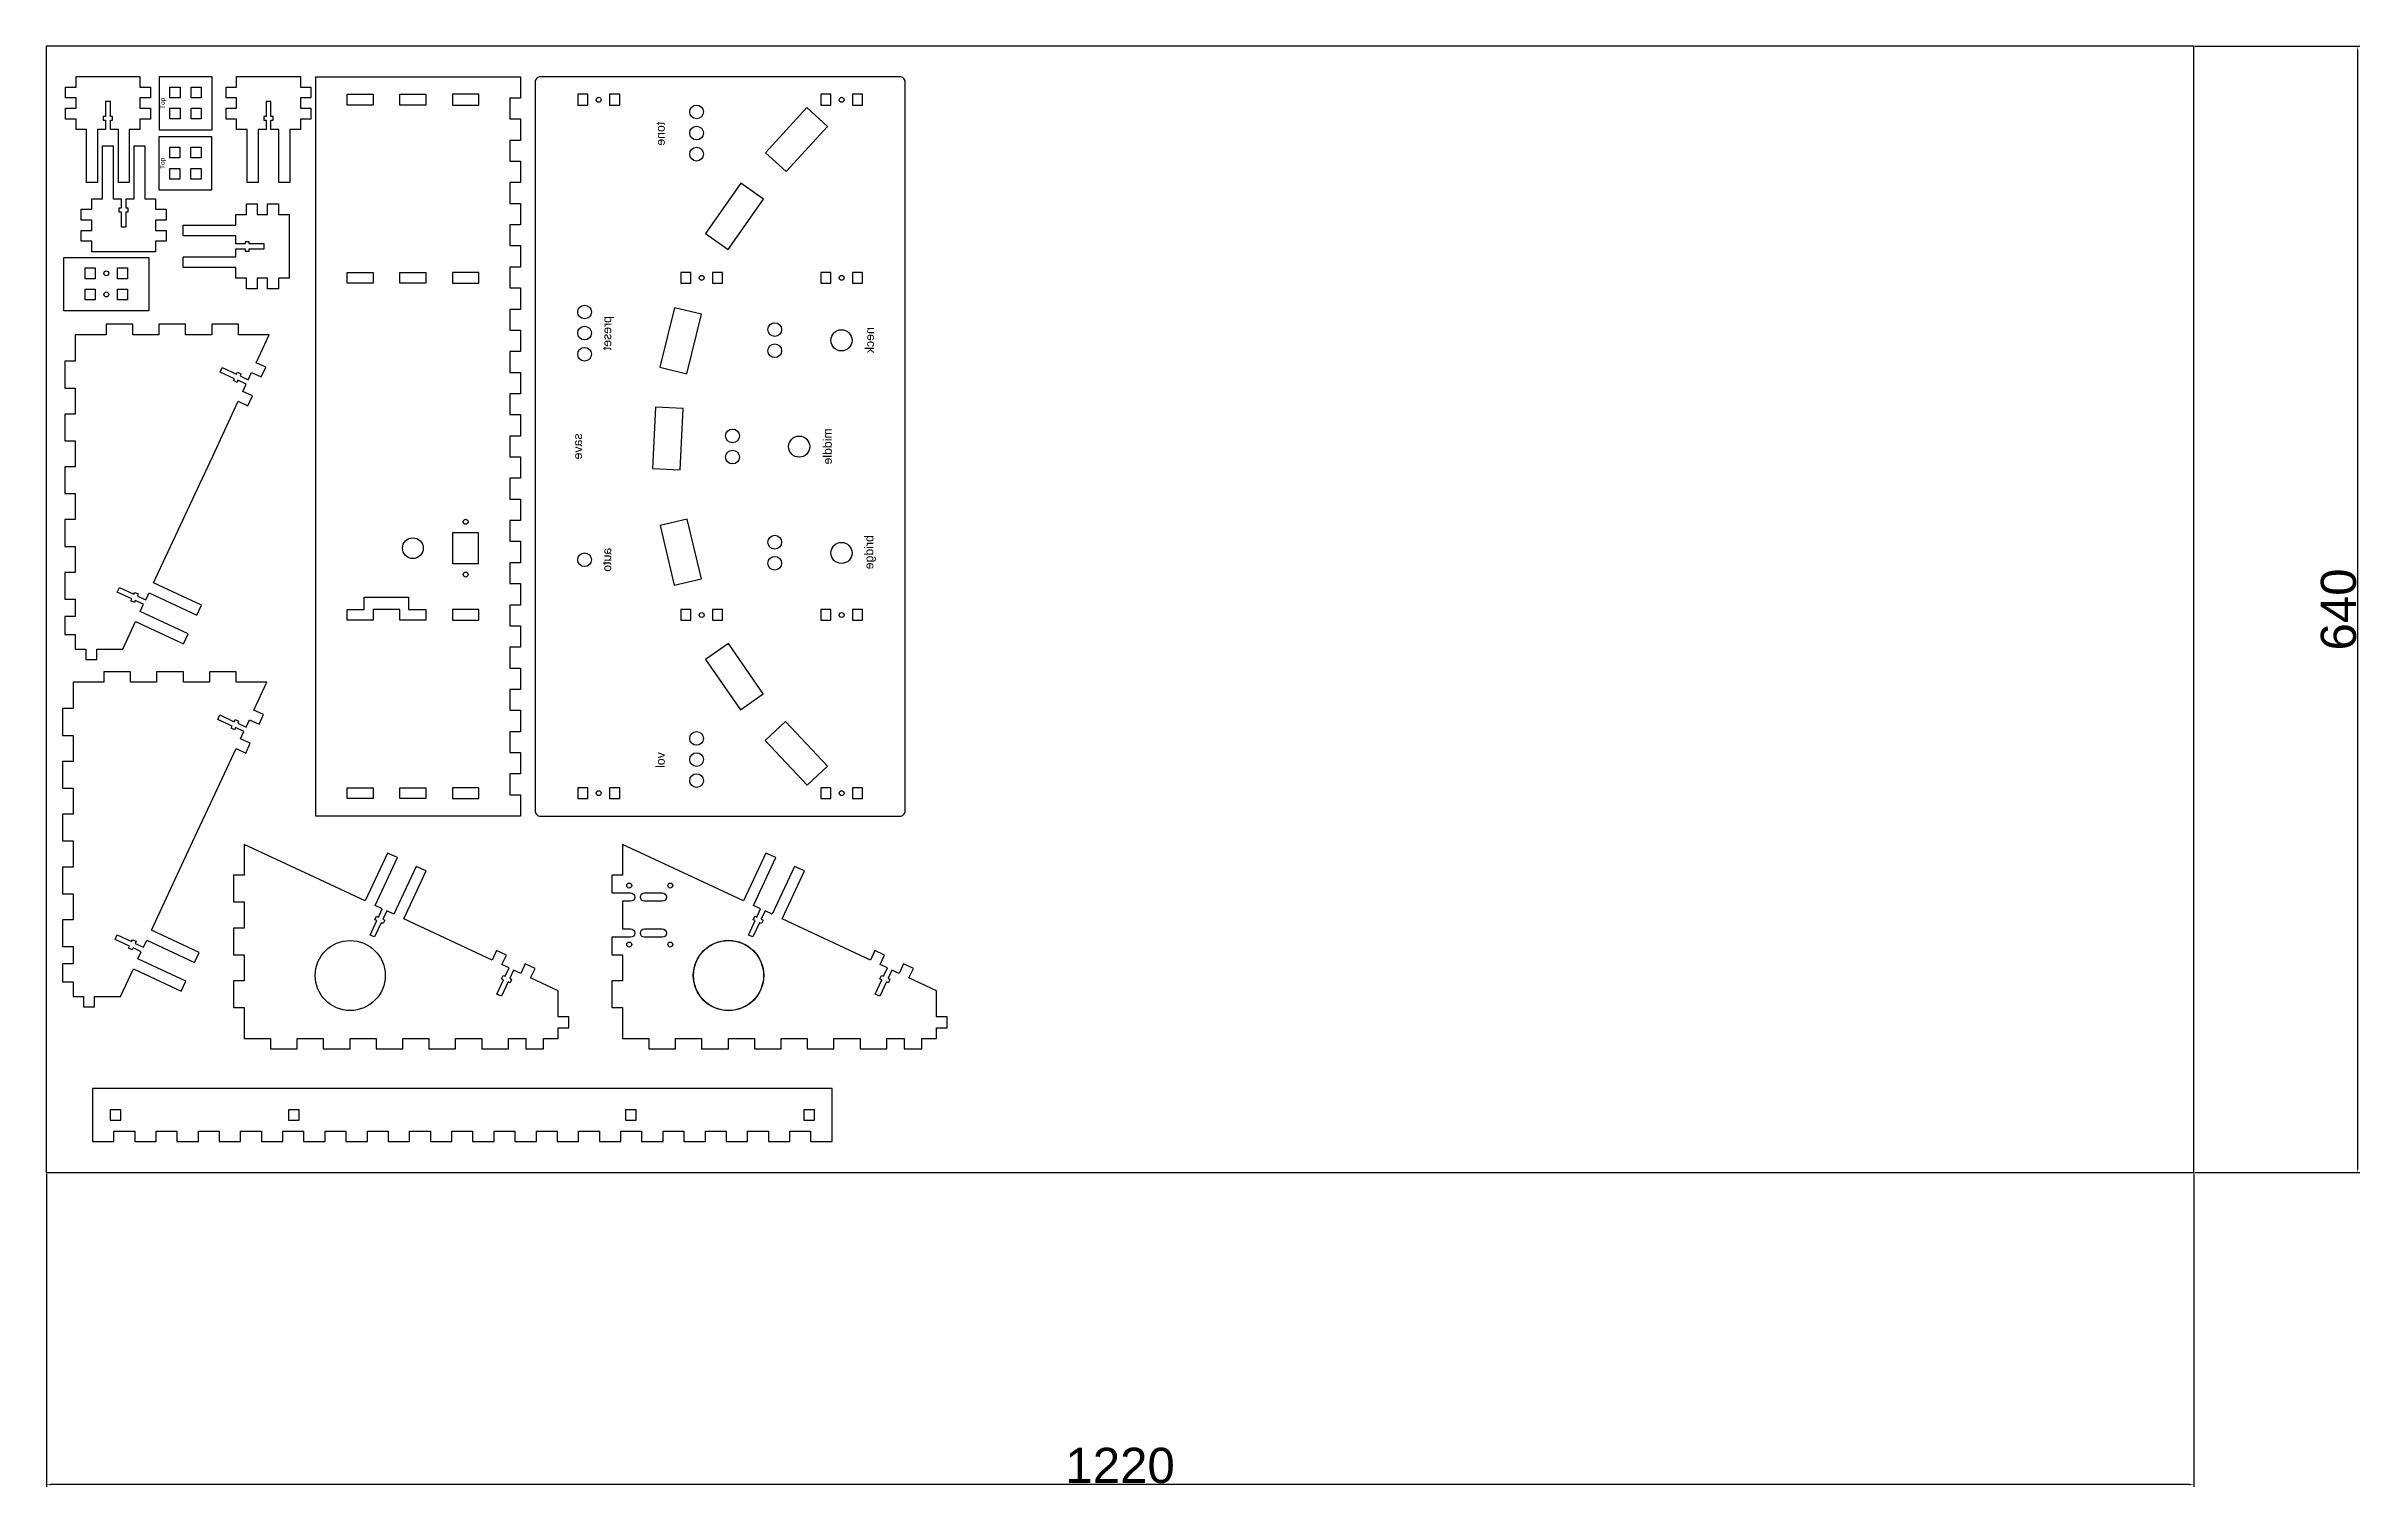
# Model space of a CAD drawing. Header units: millimetres. Extents: x -941 to 375, y -589 to 231.
import ezdxf
from ezdxf.enums import TextEntityAlignment as Align

# ---------------------------------------------------------------- set-up
doc = ezdxf.new("R2010")
doc.units = ezdxf.units.MM
doc.layers.get('0').update_dxf_attribs({"color": 5})
doc.layers.add('Holes', color=1, linetype='Continuous')
doc.layers.add('text', color=250, linetype='Continuous')
doc.layers.add('Notes', color=73, linetype='Continuous', plot=False)
doc.layers.add('TabGuides', color=3, linetype='Continuous', plot=False)
doc.styles.get("Standard").update_dxf_attribs({"font": 'Arial.ttf'})
doc.dimstyles.new('ISO-25', dxfattribs={"dimtxt": 2.5, "dimasz": 2.5, "dimexe": 1.25, "dimexo": 0.625, "dimtad": 1, "dimdec": 3, "dimdsep": 46, "dimtxsty": 'Standard', "dimcen": 2.5, "dimadec": 0, "dimazin": 0, "dimtfac": 1, "dimtmove": 0, "dimatfit": 3, "dimfxl": 1, "dimarcsym": 0})

# ---------------------------------------------------------------- blocks, each defined once
blk = doc.blocks.new('Side Panel')
blk.add_lwpolyline([(17.5, 0), (0, 0), (0, -15), (-6, -15), (-6, -30.2), (0, -30.2), (0, -45), (-6, -45), (-6, -60.2), (0, -60.2), (0, -75), (-6, -75), (-6, -90.2), (0, -90.2), (0, -105), (-6, -105), (-6, -120.2), (0, -120.2), (0, -135), (-6, -135), (-6, -150.2), (0, -150.2), (0, -160), (-6, -160), (-6, -170.2), (0, -170.2), (0, -178.5), (6, -178.5), (6, -184.5), (12.2, -184.5), (12.2, -178.5), (24.1, -178.5), (27, -178.5), (34.3, -162.8), (61.5, -175.5), (64.1, -169.9), (36.9, -157.2), (38.8, -153.1), (34.1, -150.9), (33.6, -152), (31.6, -151.1), (32.1, -150), (23.9, -146.2), (25.1, -143.6), (33.3, -147.4), (33.8, -146.3), (35.8, -147.2), (35.3, -148.4), (40, -150.6), (41.9, -146.5), (69.1, -159.2), (71.7, -153.6), (44.5, -140.9), (67.9, -90.7), (78.1, -68.9), (92.6, -37.7), (98.1, -40.3), (100.7, -34.6), (95.2, -32.1), (97.1, -28), (92.4, -25.8), (91.9, -27), (89.9, -26), (90.4, -24.9), (82.3, -21.1), (83.5, -18.6), (91.6, -22.4), (92.1, -21.2), (94.1, -22.2), (93.6, -23.3), (98.3, -25.5), (100.2, -21.4), (105.7, -23.9), (108.3, -18.3), (102.8, -15.8), (110.2, 0), (92.7, 0), (92.7, 6), (77.5, 6), (77.5, 0), (62.7, 0), (62.7, 6), (47.5, 6), (47.5, 0), (32.7, 0), (32.7, 6), (17.5, 6)], close=True)
blk = doc.blocks.new('Right Inner Support')
blk.add_lwpolyline([(12.2, -184.5), (12.2, -178.5), (24.1, -178.5), (27, -178.5), (34.3, -162.8), (39.7, -165.3), (42.3, -159.7), (36.9, -157.2), (38.8, -153.1), (34.1, -150.9), (33.6, -152), (31.6, -151.1), (32.1, -150), (23.9, -146.2), (25.1, -143.6), (33.3, -147.4), (33.8, -146.3), (35.8, -147.2), (35.3, -148.4), (40, -150.6), (41.9, -146.5), (47.3, -149), (50, -143.4), (44.5, -140.9), (67.9, -90.7), (95.1, -103.4), (97.7, -97.8), (70.5, -85.1), (72.4, -81.1), (67.7, -78.9), (67.2, -80), (65.2, -79.1), (65.7, -77.9), (57.6, -74.1), (58.7, -71.6), (66.9, -75.4), (67.4, -74.3), (69.4, -75.2), (68.9, -76.3), (73.6, -78.5), (75.5, -74.4), (102.7, -87.1), (105.3, -81.5), (78.1, -68.8), (92.7, -37.6), (102.8, -15.9), (110.2, 0), (92.7, 0), (92.7, 6), (77.5, 6), (77.5, 0), (62.7, 0), (62.7, 6), (47.5, 6), (47.5, 0), (32.7, 0), (32.7, 6), (17.5, 6), (17.5, 0), (0, 0), (0, -15), (-6, -15), (-6, -30.2), (0, -30.2), (0, -45), (-6, -45), (-6, -60.2), (0, -60.2), (0, -75), (-6, -75), (-6, -90.2), (0, -90.2), (0, -105), (-6, -105), (-6, -120.2), (0, -120.2), (0, -135), (-6, -135), (-6, -150.2), (0, -150.2), (0, -160), (-6, -160), (-6, -170.2), (0, -170.2), (0, -178.5), (6, -178.5), (6, -184.5), (12.2, -184.5)], close=True)
at = {"layer": 'Holes'}
blk.add_circle((35.7, -60.3), 19.9, dxfattribs=at)
blk = doc.blocks.new('Left Inner Support')
blk.add_lwpolyline([(12.2, -184.4), (12.2, -178.5), (24.1, -178.5), (27, -178.5), (34.3, -162.8), (39.7, -165.3), (42.3, -159.7), (36.9, -157.2), (38.8, -153.1), (34.1, -150.9), (33.6, -152), (31.6, -151.1), (32.1, -150), (23.9, -146.2), (25.1, -143.6), (33.3, -147.4), (33.8, -146.3), (35.8, -147.2), (35.3, -148.4), (40, -150.6), (41.9, -146.5), (47.3, -149), (50, -143.4), (44.5, -140.9), (67.9, -90.7), (95.1, -103.4), (97.7, -97.8), (70.5, -85.1), (72.4, -81.1), (67.7, -78.9), (67.2, -80), (65.2, -79.1), (65.7, -77.9), (57.6, -74.1), (58.7, -71.6), (66.9, -75.4), (67.4, -74.3), (69.4, -75.2), (68.9, -76.3), (73.6, -78.5), (75.5, -74.4), (102.7, -87.1), (105.3, -81.5), (78.1, -68.8), (92.7, -37.6), (102.8, -15.9), (110.2, 0), (92.7, 0), (92.7, 6), (82.9, 6), (82.7, 6), (82.7, 1.4), (82.7, -4.6, -1), (77.9, -4.6), (77.9, 0), (77.1, 0), (63.1, 0), (62.2, 0), (62.2, -4.6, -1), (57.4, -4.6), (57.4, 1.4), (57.4, 6), (47.5, 6), (47.5, 0), (32.7, 0), (32.7, 6), (17.5, 6), (17.5, 0), (0, 0), (0, -15), (-6, -15), (-6, -30.2), (0, -30.2), (0, -45), (-6, -45), (-6, -60.2), (0, -60.2), (0, -75), (-6, -75), (-6, -90.2), (0, -90.2), (0, -105), (-6, -105), (-6, -120.2), (0, -120.2), (0, -135), (-6, -135), (-6, -150.2), (0, -150.2), (0, -160), (-6, -160), (-6, -170.2), (0, -170.2), (0, -178.5), (6, -178.5), (6, -184.5), (12.1, -184.5), (12.2, -184.5)], format="xyb", close=True)
at = {"layer": 'Holes', "extrusion": (0, 0, -1)}
blk.add_lwpolyline([(-57.4, -16.6), (-57.4, -12.6, 1), (-62.2, -12.6), (-62.2, -16.6), (-62.2, -22.6, 1), (-57.4, -22.6)], format="xyb", close=True, dxfattribs=at)
at = {"layer": 'Holes'}
blk.add_lwpolyline([(82.7, -16.6), (82.7, -22.6, -1), (77.9, -22.6), (77.9, -16.6), (77.9, -12.6, -1), (82.7, -12.6)], format="xyb", close=True, dxfattribs=at)
for centre, radius in [((53.3, -3.9), 1.4), ((86.8, -3.9), 1.4), ((53.3, -27.2), 1.4), ((86.8, -27.2), 1.4), ((35.7, -60.3), 20), ((35.7, -60.3), 19.9)]:
    blk.add_circle(centre, radius, dxfattribs=at)
blk = doc.blocks.new('Back Panel')
blk.add_lwpolyline([(420.2, 0), (420.2, -116.2), (408, -116.2), (408, -110.2), (396.2, -110.2), (396.2, -116.2), (384, -116.2), (384, -110.2), (372.2, -110.2), (372.2, -116.2), (360, -116.2), (360, -110.2), (348.2, -110.2), (348.2, -116.2), (336, -116.2), (336, -110.2), (324.2, -110.2), (324.2, -116.2), (312, -116.2), (312, -110.2), (300.2, -110.2), (300.2, -116.2), (288, -116.2), (288, -110.2), (276.2, -110.2), (276.2, -116.2), (264, -116.2), (264, -110.2), (252.2, -110.2), (252.2, -116.2), (240, -116.2), (240, -110.2), (228.2, -110.2), (228.2, -116.2), (216, -116.2), (216, -110.2), (204.2, -110.2), (204.2, -116.2), (192, -116.2), (192, -110.2), (180.2, -110.2), (180.2, -116.2), (168, -116.2), (168, -110.2), (156.2, -110.2), (156.2, -116.2), (144, -116.2), (144, -110.2), (132.2, -110.2), (132.2, -116.2), (120, -116.2), (120, -110.2), (108.2, -110.2), (108.2, -116.2), (96, -116.2), (96, -110.2), (84.2, -110.2), (84.2, -116.2), (72, -116.2), (72, -110.2), (60.2, -110.2), (60.2, -116.2), (48, -116.2), (48, -110.2), (36.2, -110.2), (36.2, -116.2), (24, -116.2), (24, -110.2), (12.2, -110.2), (12.2, -116.2), (0, -116.2), (0, 0), (208.7, 0), (211.5, 0)], close=True)
at = {"layer": 'Holes'}
blk.add_line((117.5, -47.6), (117.5, -47.6), dxfattribs=at)
blk.add_line((117.5, -47.6), (117.5, -47.6), dxfattribs=at)
blk.add_line((117.5, -47.6), (117.5, -47.6), dxfattribs=at)
blk.add_line((117.5, -47.6), (117.5, -47.6), dxfattribs=at)
blk.add_line((117.5, -47.6), (117.5, -47.6), dxfattribs=at)
blk.add_line((117.5, -47.6), (117.5, -47.6), dxfattribs=at)
blk.add_line((117.5, -47.6), (117.5, -47.6), dxfattribs=at)
blk.add_line((117.5, -47.6), (117.5, -47.6), dxfattribs=at)
blk.add_line((117.5, -47.6), (117.5, -47.6), dxfattribs=at)
blk.add_line((117.5, -47.6), (117.5, -47.6), dxfattribs=at)
blk.add_line((117.5, -47.6), (117.5, -47.6), dxfattribs=at)
blk.add_line((117.5, -47.6), (117.5, -47.6), dxfattribs=at)
blk.add_line((117.5, -47.6), (117.5, -47.6), dxfattribs=at)
blk.add_line((117.5, -47.6), (117.5, -47.6), dxfattribs=at)
blk.add_line((117.5, -47.6), (117.5, -47.6), dxfattribs=at)
blk.add_line((117.5, -47.6), (117.5, -47.6), dxfattribs=at)
blk.add_line((117.5, -47.6), (117.5, -47.6), dxfattribs=at)
blk.add_line((117.5, -47.6), (117.5, -47.6), dxfattribs=at)
blk.add_line((117.5, -47.6), (117.5, -47.6), dxfattribs=at)
blk.add_line((117.5, -47.6), (117.5, -47.6), dxfattribs=at)
blk.add_line((117.5, -47.6), (117.5, -47.6), dxfattribs=at)
blk.add_line((117.5, -47.6), (117.5, -47.6), dxfattribs=at)
blk.add_line((117.5, -47.6), (117.5, -47.6), dxfattribs=at)
blk.add_line((117.5, -47.6), (117.5, -47.6), dxfattribs=at)
blk.add_line((117.5, -47.6), (117.5, -47.6), dxfattribs=at)
blk.add_line((117.5, -47.6), (117.5, -47.6), dxfattribs=at)
blk.add_line((117.5, -47.6), (117.5, -47.6), dxfattribs=at)
blk.add_line((117.5, -47.6), (117.5, -47.6), dxfattribs=at)
blk.add_line((117.5, -47.6), (117.5, -47.6), dxfattribs=at)
blk.add_line((117.5, -47.6), (117.5, -47.6), dxfattribs=at)
for points in [[(10.1, -32.5), (10.1, -17.7), (16.2, -17.7), (16.2, -32.5)], [(111.3, -47.7), (117.5, -47.7), (117.5, -32.5), (111.3, -32.5), (111.3, -17.7), (117.4, -17.7), (117.4, -27.4), (124.4, -27.4), (124.4, -52.7), (117.4, -52.7), (117.4, -62.5), (111.3, -62.5)], [(302.8, -32.5), (302.8, -17.7), (308.9, -17.7), (308.9, -32.5)], [(410.2, -32.5), (404.1, -32.5), (404.1, -17.7), (410.2, -17.7)], [(16.2, -62.5), (10.1, -62.5), (10.1, -47.7), (16.2, -47.7)], [(308.9, -47.7), (308.9, -62.5), (302.8, -62.5), (302.8, -47.7)], [(410.2, -47.7), (410.2, -62.5), (404.1, -62.5), (404.1, -47.7)], [(10.1, -92.5), (16.2, -92.5), (16.2, -77.7), (10.1, -77.7)], [(111.3, -77.7), (111.3, -92.5), (117.4, -92.5), (117.4, -77.7)], [(143.4, -92.2), (143.4, -77.9), (161.2, -77.9), (161.2, -92.2)], [(302.8, -92.5), (308.9, -92.5), (308.9, -77.7), (302.8, -77.7)], [(404.1, -92.5), (410.2, -92.5), (410.2, -77.7), (404.1, -77.7)]]:
    blk.add_lwpolyline(points, close=True, dxfattribs=at)
for centre, radius in [((152.3, -55.1), 5.9), ((137.3, -85.1), 1.4), ((167.3, -85.1), 1.4)]:
    blk.add_circle(centre, radius, dxfattribs=at)
blk = doc.blocks.new('Front Panel')
blk.add_lwpolyline([(0, 0), (0, -30.2), (12.2, -30.2), (12.2, -24.2), (24, -24.2), (24, -30.2), (36.2, -30.2), (36.2, -24.2), (48, -24.2), (48, -30.2), (60.2, -30.2), (60.2, -24.2), (72, -24.2), (72, -30.2), (84.2, -30.2), (84.2, -24.2), (96, -24.2), (96, -30.2), (108.2, -30.2), (108.2, -24.2), (120, -24.2), (120, -30.2), (132.2, -30.2), (132.2, -24.2), (144, -24.2), (144, -30.2), (156.2, -30.2), (156.2, -24.2), (168, -24.2), (168, -30.2), (180.2, -30.2), (180.2, -24.2), (192, -24.2), (192, -30.2), (204.2, -30.2), (204.2, -24.2), (216, -24.2), (216, -30.2), (228.2, -30.2), (228.2, -24.2), (240, -24.2), (240, -30.2), (252.2, -30.2), (252.2, -24.2), (264, -24.2), (264, -30.2), (276.2, -30.2), (276.2, -24.2), (288, -24.2), (288, -30.2), (300.2, -30.2), (300.2, -24.2), (312, -24.2), (312, -30.2), (324.2, -30.2), (324.2, -24.2), (336, -24.2), (336, -30.2), (348.2, -30.2), (348.2, -24.2), (360, -24.2), (360, -30.2), (372.2, -30.2), (372.2, -24.2), (384, -24.2), (384, -30.2), (396.2, -30.2), (396.2, -24.2), (408, -24.2), (408, -30.2), (420.2, -30.2), (420.2, 0), (211.5, 0), (208.7, 0)], close=True)
at = {"layer": 'Holes'}
for points in [[(16.2, -18), (16.2, -12.2), (10, -12.2), (10, -18)], [(117.4, -18), (117.4, -12.2), (111.3, -12.2), (111.3, -18)], [(308.9, -18), (308.9, -12.2), (302.8, -12.2), (302.8, -18)], [(410.2, -18), (410.2, -12.2), (404.1, -12.2), (404.1, -18)]]:
    blk.add_lwpolyline(points, close=True, dxfattribs=at)
blk = doc.blocks.new('Top Panel')
blk.add_lwpolyline([(-207, -210.2), (207, -210.2, 0.414214), (210.1, -207.1), (210.1, -3.1, 0.414214), (207, 0), (-207, 0, 0.414214), (-210.1, -3.1), (-210.1, -207.1, 0.414214)], format="xyb", close=True)
at = {"layer": 'Holes'}
for points in [[(-193.9, -30), (-193.9, -24.2), (-200, -24.2), (-200, -30)], [(200.1, -30), (200.1, -24.2), (194, -24.2), (194, -30)], [(-193.9, -48), (-193.9, -42.2), (-200, -42.2), (-200, -48)], [(200.1, -48), (200.1, -42.2), (194, -42.2), (194, -48)], [(-41.3, -86.4), (-44.9, -71), (-78.8, -79), (-75.2, -94.4)], [(21.5, -84.1), (22.3, -68.3), (-12.5, -66.6), (-13.3, -82.3)], [(45, -70.9), (41.3, -86.2), (75.1, -94.4), (78.8, -79.1)], [(-92.7, -88.5), (-92.7, -82.7), (-98.8, -82.7), (-98.8, -88.5)], [(98.8, -88.5), (98.8, -82.7), (92.7, -82.7), (92.7, -88.5)], [(-149.6, -116.6), (-140.6, -129.6), (-112, -109.8), (-121, -96.8)], [(-92.7, -106.5), (-92.7, -100.7), (-98.8, -100.7), (-98.8, -106.5)], [(98.8, -106.5), (98.8, -100.7), (92.7, -100.7), (92.7, -106.5)], [(140.5, -129.7), (149.6, -116.8), (121.1, -96.8), (112, -109.7)], [(-156.3, -142.3), (-167.1, -130.7), (-192.5, -154.5), (-181.7, -166)], [(166.8, -130.9), (156.2, -142.6), (181.9, -166), (192.6, -154.3)], [(-193.9, -168), (-193.9, -162.2), (-200, -162.2), (-200, -168)], [(-92.7, -168), (-92.7, -162.2), (-98.8, -162.2), (-98.8, -168)], [(98.8, -168), (98.8, -162.2), (92.7, -162.2), (92.7, -168)], [(200.1, -168), (200.1, -162.2), (194, -162.2), (194, -168)], [(-193.9, -186), (-193.9, -180.2), (-200, -180.2), (-200, -186)], [(-92.7, -186), (-92.7, -180.2), (-98.8, -180.2), (-98.8, -186)], [(98.8, -186), (98.8, -180.2), (92.7, -180.2), (92.7, -186)], [(200.1, -186), (200.1, -180.2), (194, -180.2), (194, -186)]]:
    blk.add_lwpolyline(points, close=True, dxfattribs=at)
for centre, radius in [((-64.4, -28.1), 3.9), ((52.4, -28.1), 3.9), ((64.4, -28.1), 3.9), ((76.4, -28.1), 3.9), ((-197, -36.1), 1.4), ((197, -36.1), 1.4), ((-189.9, -91.7), 3.9), ((-177.9, -91.7), 3.9), ((-165.9, -91.7), 3.9), ((166.1, -91.7), 3.9), ((178.1, -91.7), 3.9), ((190.1, -91.7), 3.9), ((-95.8, -94.6), 1.4), ((95.8, -94.6), 1.4), ((-6, -112.1), 3.9), ((6, -112.1), 3.9), ((-66.4, -136.1), 3.9), ((-54.4, -136.1), 3.9), ((-0.1, -150), 6), ((54.4, -136.1), 3.9), ((66.4, -136.1), 3.9), ((-60.5, -174), 6), ((60.3, -174), 6), ((-197, -174.1), 1.4), ((-95.8, -174.1), 1.4), ((95.8, -174.1), 1.4), ((197, -174.1), 1.4)]:
    blk.add_circle(centre, radius, dxfattribs=at)
at = {"layer": 'text', "text_generation_flag": 4}
for s, p in [('save', (0, -28.1)), ('auto', (-64.4, -44.7)), ('preset', (64.4, -44.7)), ('vol', (-178.2, -75.1)), ('tone', (177.7, -75.1)), ('middle', (0, -170)), ('bridge', (-60.1, -193.6)), ('neck', (60.4, -194))]:
    blk.add_text(s, height=5, rotation=180, dxfattribs=at).set_placement(p, align=Align.BOTTOM_CENTER)
blk = doc.blocks.new('*D2057')
at = {"layer": 'Defpoints', "color": 0}
for p in [(279.2, 230.8), (372.3, 230.8), (279.2, -409.2)]:
    blk.add_point(p, dxfattribs=at)
at = {"layer": 'Notes', "color": 0, "lineweight": -2}
for p, q in [((279.8, 230.8), (373.5, 230.8)), ((372.3, -406.7), (372.3, 228.3)), ((279.8, -409.2), (373.5, -409.2))]:
    blk.add_line(p, q, dxfattribs=at)
at = {"layer": 'Notes', "color": 0}
for points in [[(372.7, 228.3), (371.9, 228.3), (372.3, 230.8)], [(371.9, -406.7), (372.7, -406.7), (372.3, -409.2)]]:
    blk.add_solid(points, dxfattribs=at)
at = {"layer": 'Notes', "color": 0, "insert": (361.5, -89.2), "char_height": 20, "attachment_point": 5, "rotation": 90}
blk.add_mtext('640', dxfattribs=at)
blk = doc.blocks.new('*D2058')
at = {"layer": 'Defpoints', "color": 0}
for p in [(-940.8, -409.2), (279.2, -409.2), (-940.8, -586.5)]:
    blk.add_point(p, dxfattribs=at)
at = {"layer": 'Notes', "color": 0, "lineweight": -2}
for p, q in [((-940.8, -409.8), (-940.8, -587.8)), ((279.2, -409.8), (279.2, -587.8)), ((276.7, -586.5), (-938.3, -586.5))]:
    blk.add_line(p, q, dxfattribs=at)
at = {"layer": 'Notes', "color": 0}
for points in [[(-938.3, -586.1), (-938.3, -586.9), (-940.8, -586.5)], [(276.7, -586.9), (276.7, -586.1), (279.2, -586.5)]]:
    blk.add_solid(points, dxfattribs=at)
at = {"layer": 'Notes', "color": 0, "insert": (-330.8, -575.7), "char_height": 20, "attachment_point": 5}
blk.add_mtext('1220', dxfattribs=at)
blk = doc.blocks.new('6.3 x 6.0 rectangle')
at = {"layer": 'Holes'}
blk.add_lwpolyline([(0.1, -5.9), (0.1, -0.1), (6.2, -0.1), (6.2, -5.9)], close=True, dxfattribs=at)

msp = doc.modelspace()

# ---------------------------------------------------------------- linework, layer by layer
for points in [[(-899.9138, 153.4613), (-899.9138, 183.4613), (-904.4138, 183.4613), (-904.4138, 188.7613), (-903.1638, 188.7613), (-903.1638, 190.9613), (-904.4138, 190.9613), (-904.4138, 199.4613), (-907.2138, 199.4613), (-907.2138, 190.9613), (-908.4638, 190.9613), (-908.4638, 188.7613), (-907.2138, 188.7613), (-907.2138, 183.4613), (-911.7138, 183.4613), (-911.7138, 153.4613), (-917.9138, 153.4613), (-917.9138, 183.4613), (-923.9138, 183.4613), (-923.9138, 189.4613), (-929.9138, 189.4613), (-929.9138, 195.6613), (-923.9138, 195.6613), (-923.9138, 201.4613), (-929.9138, 201.4613), (-929.9138, 207.6613), (-923.9138, 207.6613), (-923.9138, 213.6613), (-887.7138, 213.6613), (-887.7138, 207.6613), (-881.7138, 207.6613), (-881.7138, 201.4613), (-887.7138, 201.4613), (-887.7138, 195.6613), (-881.7138, 195.6613), (-881.7138, 189.4613), (-887.7138, 189.4613), (-887.7138, 183.4613), (-893.7138, 183.4613), (-893.7138, 153.4613)], [(-876.7958, 213.5305), (-876.7958, 183.3305), (-846.5958, 183.3305), (-846.5958, 213.5305)], [(-808.6972, 153.4613), (-808.6972, 183.4613), (-813.1972, 183.4613), (-813.1972, 188.7613), (-811.9472, 188.7613), (-811.9472, 190.9613), (-813.1972, 190.9613), (-813.1972, 199.4613), (-815.9972, 199.4613), (-815.9972, 190.9613), (-817.2472, 190.9613), (-817.2472, 188.7613), (-815.9972, 188.7613), (-815.9972, 183.4613), (-820.4972, 183.4613), (-820.4972, 153.4613), (-826.6972, 153.4613), (-826.6972, 183.4613), (-832.6972, 183.4613), (-832.6972, 189.4613), (-838.6972, 189.4613), (-838.6972, 195.6613), (-832.6972, 195.6613), (-832.6972, 201.4613), (-838.6972, 201.4613), (-838.6972, 207.6613), (-832.6972, 207.6613), (-832.6972, 213.6613), (-796.4972, 213.6613), (-796.4972, 207.6613), (-790.4972, 207.6613), (-790.4972, 201.4613), (-796.4972, 201.4613), (-796.4972, 195.6613), (-790.4972, 195.6613), (-790.4972, 189.4613), (-796.4972, 189.4613), (-796.4972, 183.4613), (-802.4972, 183.4613), (-802.4972, 153.4613)], [(-902.8115, 174.2101), (-902.8115, 144.2101), (-898.3115, 144.2101), (-898.3115, 138.9101), (-899.5615, 138.9101), (-899.5615, 136.7101), (-898.3115, 136.7101), (-898.3115, 128.2101), (-895.5115, 128.2101), (-895.5115, 136.7101), (-894.2615, 136.7101), (-894.2615, 138.9101), (-895.5115, 138.9101), (-895.5115, 144.2101), (-891.0115, 144.2101), (-891.0115, 174.2101), (-884.8115, 174.2101), (-884.8115, 144.2101), (-878.8115, 144.2101), (-878.8115, 138.2101), (-872.8115, 138.2101), (-872.8115, 132.0101), (-878.8115, 132.0101), (-878.8115, 126.2101), (-872.8115, 126.2101), (-872.8115, 120.0101), (-878.8115, 120.0101), (-878.8115, 114.0101), (-915.0115, 114.0101), (-915.0115, 120.0101), (-921.0115, 120.0101), (-921.0115, 126.2101), (-915.0115, 126.2101), (-915.0115, 132.0101), (-921.0115, 132.0101), (-921.0115, 138.2101), (-915.0115, 138.2101), (-915.0115, 144.2101), (-909.0115, 144.2101), (-909.0115, 174.2101)], [(-876.9274, 179.3612), (-876.9274, 149.1612), (-846.7274, 149.1612), (-846.7274, 179.3612)], [(-863.1538, 111.2402), (-833.1538, 111.2402), (-833.1538, 115.7402), (-827.8538, 115.7402), (-827.8538, 114.4902), (-825.6538, 114.4902), (-825.6538, 115.7402), (-817.1538, 115.7402), (-817.1538, 118.5402), (-825.6538, 118.5402), (-825.6538, 119.7902), (-827.8538, 119.7902), (-827.8538, 118.5402), (-833.1538, 118.5402), (-833.1538, 123.0402), (-863.1538, 123.0402), (-863.1538, 129.2402), (-833.1538, 129.2402), (-833.1538, 135.2402), (-827.1538, 135.2402), (-827.1538, 141.2402), (-820.9538, 141.2402), (-820.9538, 135.2402), (-815.1538, 135.2402), (-815.1538, 141.2402), (-808.9538, 141.2402), (-808.9538, 135.2402), (-802.9538, 135.2402), (-802.9538, 99.0402), (-808.9538, 99.0402), (-808.9538, 93.0402), (-815.1538, 93.0402), (-815.1538, 99.0402), (-820.9538, 99.0402), (-820.9538, 93.0402), (-827.1538, 93.0402), (-827.1538, 99.0402), (-833.1538, 99.0402), (-833.1538, 105.0402), (-863.1538, 105.0402)], [(-930.8409, 80.561), (-930.8409, 110.761), (-882.6409, 110.761), (-882.6409, 80.561)]]:
    msp.add_lwpolyline(points, close=True)
at = {"layer": 'Holes'}
for centre in [(-906.7409, 101.811), (-906.7409, 89.811)]:
    msp.add_circle(centre, 1.4, dxfattribs=at)
at = {"layer": 'Notes'}
msp.add_lwpolyline([(-940.8409, -409.1873), (279.1591, -409.1873), (279.1591, 230.8127), (-940.8409, 230.8127)], close=True, dxfattribs=at)

# ---------------------------------------------------------------- block references
for name, p, rotation in [('Back Panel', (-787.6967, -206.6695), 90), ('Top Panel', (-663.0997, 3.4305), 90), ('Side Panel', (-924.3906, 66.8373), 360), ('Side Panel', (-925.6696, -130.556), 360), ('Right Inner Support', (-828.4844, -332.9005), 90), ('Left Inner Support', (-613.5528, -332.9005), 90), ('Front Panel', (-914.6312, -361.3778), 360)]:
    msp.add_blockref(name, p, dxfattribs=dict(rotation=rotation))
at = {"layer": 'TabGuides'}
for p, rotation in [((-870.6958, 201.4305), 90), ((-858.6958, 201.4305), 90), ((-870.6958, 189.4305), 90), ((-858.6958, 189.4305), 90), ((-870.8274, 167.2612), 90), ((-858.8274, 167.2612), 90), ((-870.8274, 155.2612), 90), ((-858.8274, 155.2612), 90), ((-918.9409, 98.661), 89.99999999999999), ((-918.9409, 86.661), 89.99999999999999), ((-900.5409, 98.661), 89.99999999999999), ((-900.5409, 86.661), 89.99999999999999)]:
    msp.add_blockref('6.3 x 6.0 rectangle', p, dxfattribs=dict(at, rotation=rotation))

# ---------------------------------------------------------------- texts
at = {"layer": 'text'}
for p in [(-874.8108, 198.4305), (-874.9424, 164.2612)]:
    msp.add_text('Top', height=2.65, rotation=90, dxfattribs=at).set_placement(p, align=Align.MIDDLE_CENTER)

# ---------------------------------------------------------------- dimensions: what is measured, and where the dimension line sits
at = {"layer": 'Notes'}
for base, p2, angle, picture, middle in [((372.2864, 230.8127), (279.1591, 230.8127), 90, '*D2057', (361.4568, -89.1873)), ((-940.8409, -586.5147), (-940.8409, -409.1873), 180, '*D2058', (-330.8409, -575.685))]:
    dim = msp.add_linear_dim(base=base, p1=(279.1591, -409.1873), p2=p2, angle=angle, dimstyle='ISO-25', override={"dimtxt": 20}, dxfattribs=at)
    dim.commit()
    dim.dimension.update_dxf_attribs({"geometry": picture, "text_midpoint": middle})

doc.saveas('drawing.dxf')
